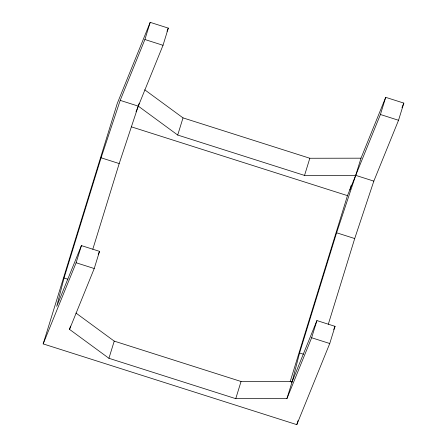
<?xml version="1.0" encoding="UTF-8"?>
<svg xmlns="http://www.w3.org/2000/svg" width="447" height="447" viewBox="0 0 447 447"><rect width="100%" height="100%" fill="white"/><g stroke="black" fill="none" stroke-linecap="round" stroke-linejoin="round"><path stroke-width="0.67" d="M150.192 22.35L144.901 39.52L120.193 100.374L101.083 157.791L64.044 278L56.702 306.441L81.41 245.593L99.525 251.359L94.233 268.53L69.525 329.383L108.934 358.293L235.753 398.668L286.929 398.595L311.637 337.748L316.929 320.577L335.043 326.344L329.752 343.514L296.808 424.65L43.175 343.899L117.248 103.486L150.192 22.35L168.307 28.116L163.021 45.292L136.005 111.811M286.929 398.595L292.221 381.425L299.563 352.985L336.597 232.775L355.711 175.358L361.003 158.182L385.711 97.334L403.825 103.101L398.534 120.277L373.826 181.124L354.717 238.547L328.322 324.215M43.175 343.899L76.119 262.763L81.41 245.593M92.803 249.236L119.198 163.563L139.123 103.497M69.525 329.383L70.542 326.081M108.934 358.293L114.225 341.117L75.945 313.034M373.826 181.124L355.711 175.358L304.536 175.425L177.716 135.05L183.007 117.879L144.727 89.797M235.753 398.668L241.045 381.492L292.221 381.425M304.536 175.425L309.827 158.255L361.003 158.182M290.148 381.704L347.475 195.641L380.419 114.505L385.711 97.334M349.828 189.846L351.253 185.22M296.808 424.65L298.037 420.655M167.01 31.318L168.307 28.116M98.228 254.561L99.525 251.359M401.998 107.61L403.825 103.101M291.707 382.688L316.929 320.577M333.741 329.545L335.043 326.344M144.901 39.52L163.021 45.292M380.419 114.505L398.534 120.277M183.007 117.879L309.827 158.255M120.193 100.374L138.307 106.14L177.716 135.05M131.401 126.847L347.475 195.641M101.083 157.791L119.198 163.563M336.597 232.775L354.717 238.547M76.119 262.763L94.233 268.53M311.637 337.748L329.752 343.514M64.044 278L67.927 279.235M299.563 352.985L303.446 354.22M114.225 341.117L241.045 381.492"/></g></svg>
